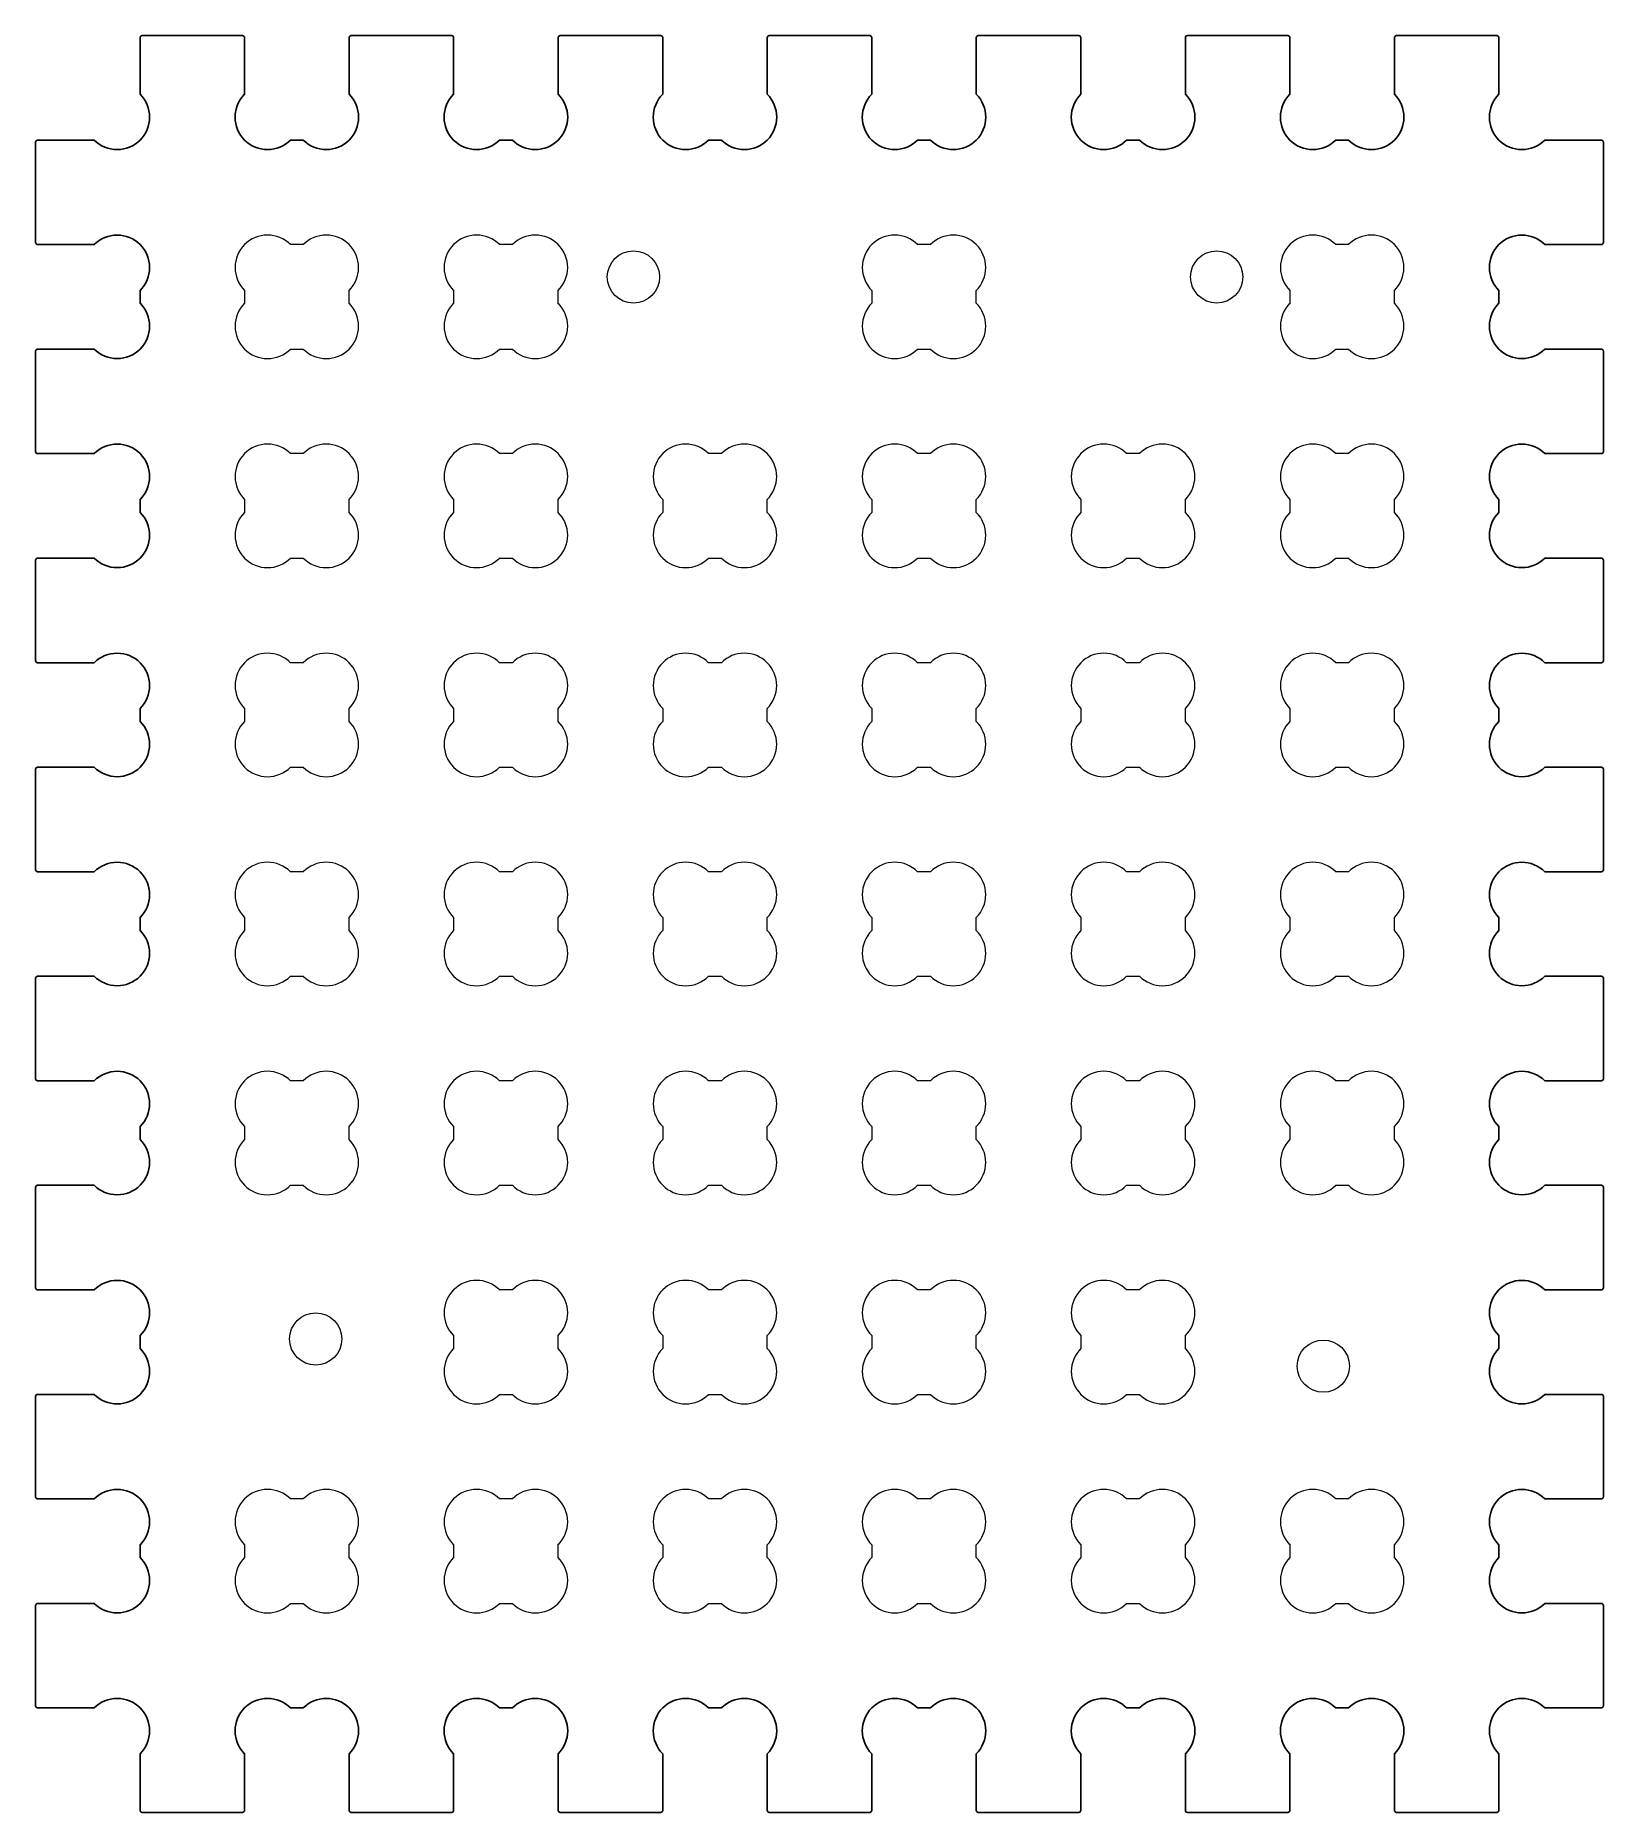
# Model space of a CAD drawing. Header units: millimetres. Extents: x -37.5 to 37.5, y -42.5 to 42.5.
import ezdxf

# ---------------------------------------------------------------- set-up
doc = ezdxf.new("R2010")
doc.units = ezdxf.units.MM
doc.layers.get('0').update_dxf_attribs({"lineweight": 25})
doc.layers.add('holes', color=1, linetype='Continuous', lineweight=0)

msp = doc.modelspace()

# ---------------------------------------------------------------- linework, layer by layer
msp.add_lwpolyline([(-37.4, -37.5, -0.414214), (-37.5, -37.4), (-37.5, -32.6, -0.414214), (-37.4, -32.5), (-34.692, -32.5, 0.414214), (-32.5, -32.5, 0.414214), (-32.5, -30.308), (-32.5, -29.692, 0.414214), (-32.5, -27.5, 0.414214), (-34.692, -27.5), (-37.4, -27.5, -0.414214), (-37.5, -27.4), (-37.5, -22.6, -0.414214), (-37.4, -22.5), (-34.692, -22.5, 0.414214), (-32.5, -22.5, 0.414214), (-32.5, -20.308), (-32.5, -19.692, 0.414214), (-32.5, -17.5, 0.414214), (-34.692, -17.5), (-37.4, -17.5, -0.414214), (-37.5, -17.4), (-37.5, -12.6, -0.414214), (-37.4, -12.5), (-34.692, -12.5, 0.414214), (-32.5, -12.5, 0.414214), (-32.5, -10.308), (-32.5, -9.692, 0.414214), (-32.5, -7.5, 0.414214), (-34.692, -7.5), (-37.4, -7.5, -0.414214), (-37.5, -7.4), (-37.5, -2.6, -0.414214), (-37.4, -2.5), (-34.692, -2.5, 0.414214), (-32.5, -2.5, 0.414214), (-32.5, -0.308), (-32.5, 0.308, 0.414214), (-32.5, 2.5, 0.414214), (-34.692, 2.5), (-37.4, 2.5, -0.414214), (-37.5, 2.6), (-37.5, 7.4, -0.414214), (-37.4, 7.5), (-34.692, 7.5, 0.414214), (-32.5, 7.5, 0.414214), (-32.5, 9.692), (-32.5, 10.308, 0.414214), (-32.5, 12.5, 0.414214), (-34.692, 12.5), (-37.4, 12.5, -0.414214), (-37.5, 12.6), (-37.5, 17.4, -0.414214), (-37.4, 17.5), (-34.692, 17.5, 0.414214), (-32.5, 17.5, 0.414214), (-32.5, 19.692), (-32.5, 20.308, 0.414214), (-32.5, 22.5, 0.414214), (-34.692, 22.5), (-37.4, 22.5, -0.414214), (-37.5, 22.6), (-37.5, 27.4, -0.414214), (-37.4, 27.5), (-34.692, 27.5, 0.414214), (-32.5, 27.5, 0.414214), (-32.5, 29.692), (-32.5, 30.308, 0.414214), (-32.5, 32.5, 0.414214), (-34.692, 32.5), (-37.4, 32.5, -0.414214), (-37.5, 32.6), (-37.5, 37.4, -0.414214), (-37.4, 37.5), (-34.692, 37.5, 0.414214), (-32.5, 37.5, 0.414214), (-32.5, 39.692), (-32.5, 42.4, -0.414214), (-32.4, 42.5), (-27.6, 42.5, -0.414214), (-27.5, 42.4), (-27.5, 39.692, 0.414214), (-27.5, 37.5, 0.414214), (-25.308, 37.5), (-24.692, 37.5, 0.414214), (-22.5, 37.5, 0.414214), (-22.5, 39.692), (-22.5, 42.4, -0.414214), (-22.4, 42.5), (-17.6, 42.5, -0.414214), (-17.5, 42.4), (-17.5, 39.692, 0.414214), (-17.5, 37.5, 0.414214), (-15.308, 37.5), (-14.692, 37.5, 0.414214), (-12.5, 37.5, 0.414214), (-12.5, 39.692), (-12.5, 42.4, -0.414214), (-12.4, 42.5), (-7.6, 42.5, -0.414214), (-7.5, 42.4), (-7.5, 39.692, 0.414214), (-7.5, 37.5, 0.414214), (-5.308, 37.5), (-4.692, 37.5, 0.414214), (-2.5, 37.5, 0.414214), (-2.5, 39.692), (-2.5, 42.4, -0.414214), (-2.4, 42.5), (2.4, 42.5, -0.414214), (2.5, 42.4), (2.5, 39.692, 0.414214), (2.5, 37.5, 0.414214), (4.692, 37.5), (5.308, 37.5, 0.414214), (7.5, 37.5, 0.414214), (7.5, 39.692), (7.5, 42.4, -0.414214), (7.6, 42.5), (12.4, 42.5, -0.414214), (12.5, 42.4), (12.5, 39.692, 0.414214), (12.5, 37.5, 0.414214), (14.692, 37.5), (15.308, 37.5, 0.414214), (17.5, 37.5, 0.414214), (17.5, 39.692), (17.5, 42.4, -0.414214), (17.6, 42.5), (22.4, 42.5, -0.414214), (22.5, 42.4), (22.5, 39.692, 0.414214), (22.5, 37.5, 0.414214), (24.692, 37.5), (25.308, 37.5, 0.414214), (27.5, 37.5, 0.414214), (27.5, 39.692), (27.5, 42.4, -0.414214), (27.6, 42.5), (32.4, 42.5, -0.414214), (32.5, 42.4), (32.5, 39.692, 0.414214), (32.5, 37.5, 0.414214), (34.692, 37.5), (37.4, 37.5, -0.414214), (37.5, 37.4), (37.5, 32.6, -0.414214), (37.4, 32.5), (34.692, 32.5, 0.414214), (32.5, 32.5, 0.414214), (32.5, 30.308), (32.5, 29.692, 0.414214), (32.5, 27.5, 0.414214), (34.692, 27.5), (37.4, 27.5, -0.414214), (37.5, 27.4), (37.5, 22.6, -0.414214), (37.4, 22.5), (34.692, 22.5, 0.414214), (32.5, 22.5, 0.414214), (32.5, 20.308), (32.5, 19.692, 0.414214), (32.5, 17.5, 0.414214), (34.692, 17.5), (37.4, 17.5, -0.414214), (37.5, 17.4), (37.5, 12.6, -0.414214), (37.4, 12.5), (34.692, 12.5, 0.414214), (32.5, 12.5, 0.414214), (32.5, 10.308), (32.5, 9.692, 0.414214), (32.5, 7.5, 0.414214), (34.692, 7.5), (37.4, 7.5, -0.414214), (37.5, 7.4), (37.5, 2.6, -0.414214), (37.4, 2.5), (34.692, 2.5, 0.414214), (32.5, 2.5, 0.414214), (32.5, 0.308), (32.5, -0.308, 0.414214), (32.5, -2.5, 0.414214), (34.692, -2.5), (37.4, -2.5, -0.414214), (37.5, -2.6), (37.5, -7.4, -0.414214), (37.4, -7.5), (34.692, -7.5, 0.414214), (32.5, -7.5, 0.414214), (32.5, -9.692), (32.5, -10.308, 0.414214), (32.5, -12.5, 0.414214), (34.692, -12.5), (37.4, -12.5, -0.414214), (37.5, -12.6), (37.5, -17.4, -0.414214), (37.4, -17.5), (34.692, -17.5, 0.414214), (32.5, -17.5, 0.414214), (32.5, -19.692), (32.5, -20.308, 0.414214), (32.5, -22.5, 0.414214), (34.692, -22.5), (37.4, -22.5, -0.414214), (37.5, -22.6), (37.5, -27.4, -0.414214), (37.4, -27.5), (34.692, -27.5, 0.414214), (32.5, -27.5, 0.414214), (32.5, -29.692), (32.5, -30.308, 0.414214), (32.5, -32.5, 0.414214), (34.692, -32.5), (37.4, -32.5, -0.414214), (37.5, -32.6), (37.5, -37.4, -0.414214), (37.4, -37.5), (34.692, -37.5, 0.414214), (32.5, -37.5, 0.414214), (32.5, -39.692), (32.5, -42.4, -0.414214), (32.4, -42.5), (27.6, -42.5, -0.414214), (27.5, -42.4), (27.5, -39.692, 0.414214), (27.5, -37.5, 0.414214), (25.308, -37.5), (24.692, -37.5, 0.414214), (22.5, -37.5, 0.414214), (22.5, -39.692), (22.5, -42.4, -0.414214), (22.4, -42.5), (17.6, -42.5, -0.414214), (17.5, -42.4), (17.5, -39.692, 0.414214), (17.5, -37.5, 0.414214), (15.308, -37.5), (14.692, -37.5, 0.414214), (12.5, -37.5, 0.414214), (12.5, -39.692), (12.5, -42.4, -0.414214), (12.4, -42.5), (7.6, -42.5, -0.414214), (7.5, -42.4), (7.5, -39.692, 0.414214), (7.5, -37.5, 0.414214), (5.308, -37.5), (4.692, -37.5, 0.414214), (2.5, -37.5, 0.414214), (2.5, -39.692), (2.5, -42.4, -0.414214), (2.4, -42.5), (-2.4, -42.5, -0.414214), (-2.5, -42.4), (-2.5, -39.692, 0.414214), (-2.5, -37.5, 0.414214), (-4.692, -37.5), (-5.308, -37.5, 0.414214), (-7.5, -37.5, 0.414214), (-7.5, -39.692), (-7.5, -42.4, -0.414214), (-7.6, -42.5), (-12.4, -42.5, -0.414214), (-12.5, -42.4), (-12.5, -39.692, 0.414214), (-12.5, -37.5, 0.414214), (-14.692, -37.5), (-15.308, -37.5, 0.414214), (-17.5, -37.5, 0.414214), (-17.5, -39.692), (-17.5, -42.4, -0.414214), (-17.6, -42.5), (-22.4, -42.5, -0.414214), (-22.5, -42.4), (-22.5, -39.692, 0.414214), (-22.5, -37.5, 0.414214), (-24.692, -37.5), (-25.308, -37.5, 0.414214), (-27.5, -37.5, 0.414214), (-27.5, -39.692), (-27.5, -42.4, -0.414214), (-27.6, -42.5), (-32.4, -42.5, -0.414214), (-32.5, -42.4), (-32.5, -39.692, 0.414214), (-32.5, -37.5, 0.414214), (-34.692, -37.5), (-37.4, -37.5)], format="xyb", close=True)
at = {"layer": 'holes'}
for points in [[(-24.692, 27.5, 0.414214), (-22.5, 27.5, 0.414214), (-22.5, 29.692), (-22.5, 30.308, 0.414214), (-22.5, 32.5, 0.414214), (-24.692, 32.5), (-25.308, 32.5, 0.414214), (-27.5, 32.5, 0.414214), (-27.5, 30.308), (-27.5, 29.692, 0.414214), (-27.5, 27.5, 0.414214), (-25.308, 27.5), (-24.692, 27.5)], [(-14.692, 27.5, 0.414214), (-12.5, 27.5, 0.414214), (-12.5, 29.692), (-12.5, 30.308, 0.414214), (-12.5, 32.5, 0.414214), (-14.692, 32.5), (-15.308, 32.5, 0.414214), (-17.5, 32.5, 0.414214), (-17.5, 30.308), (-17.5, 29.692, 0.414214), (-17.5, 27.5, 0.414214), (-15.308, 27.5), (-14.692, 27.5)], [(5.308, 27.5, 0.414214), (7.5, 27.5, 0.414214), (7.5, 29.692), (7.5, 30.308, 0.414214), (7.5, 32.5, 0.414214), (5.308, 32.5), (4.692, 32.5, 0.414214), (2.5, 32.5, 0.414214), (2.5, 30.308), (2.5, 29.692, 0.414214), (2.5, 27.5, 0.414214), (4.692, 27.5), (5.308, 27.5)], [(25.308, 27.5, 0.414214), (27.5, 27.5, 0.414214), (27.5, 29.692), (27.5, 30.308, 0.414214), (27.5, 32.5, 0.414214), (25.308, 32.5), (24.692, 32.5, 0.414214), (22.5, 32.5, 0.414214), (22.5, 30.308), (22.5, 29.692, 0.414214), (22.5, 27.5, 0.414214), (24.692, 27.5), (25.308, 27.5)], [(-24.692, 17.5, 0.414214), (-22.5, 17.5, 0.414214), (-22.5, 19.692), (-22.5, 20.308, 0.414214), (-22.5, 22.5, 0.414214), (-24.692, 22.5), (-25.308, 22.5, 0.414214), (-27.5, 22.5, 0.414214), (-27.5, 20.308), (-27.5, 19.692, 0.414214), (-27.5, 17.5, 0.414214), (-25.308, 17.5), (-24.692, 17.5)], [(-14.692, 17.5, 0.414214), (-12.5, 17.5, 0.414214), (-12.5, 19.692), (-12.5, 20.308, 0.414214), (-12.5, 22.5, 0.414214), (-14.692, 22.5), (-15.308, 22.5, 0.414214), (-17.5, 22.5, 0.414214), (-17.5, 20.308), (-17.5, 19.692, 0.414214), (-17.5, 17.5, 0.414214), (-15.308, 17.5), (-14.692, 17.5)], [(-4.692, 17.5, 0.414214), (-2.5, 17.5, 0.414214), (-2.5, 19.692), (-2.5, 20.308, 0.414214), (-2.5, 22.5, 0.414214), (-4.692, 22.5), (-5.308, 22.5, 0.414214), (-7.5, 22.5, 0.414214), (-7.5, 20.308), (-7.5, 19.692, 0.414214), (-7.5, 17.5, 0.414214), (-5.308, 17.5), (-4.692, 17.5)], [(5.308, 17.5, 0.414214), (7.5, 17.5, 0.414214), (7.5, 19.692), (7.5, 20.308, 0.414214), (7.5, 22.5, 0.414214), (5.308, 22.5), (4.692, 22.5, 0.414214), (2.5, 22.5, 0.414214), (2.5, 20.308), (2.5, 19.692, 0.414214), (2.5, 17.5, 0.414214), (4.692, 17.5), (5.308, 17.5)], [(15.308, 17.5, 0.414214), (17.5, 17.5, 0.414214), (17.5, 19.692), (17.5, 20.308, 0.414214), (17.5, 22.5, 0.414214), (15.308, 22.5), (14.692, 22.5, 0.414214), (12.5, 22.5, 0.414214), (12.5, 20.308), (12.5, 19.692, 0.414214), (12.5, 17.5, 0.414214), (14.692, 17.5), (15.308, 17.5)], [(25.308, 17.5, 0.414214), (27.5, 17.5, 0.414214), (27.5, 19.692), (27.5, 20.308, 0.414214), (27.5, 22.5, 0.414214), (25.308, 22.5), (24.692, 22.5, 0.414214), (22.5, 22.5, 0.414214), (22.5, 20.308), (22.5, 19.692, 0.414214), (22.5, 17.5, 0.414214), (24.692, 17.5), (25.308, 17.5)], [(-24.692, 7.5, 0.414214), (-22.5, 7.5, 0.414214), (-22.5, 9.692), (-22.5, 10.308, 0.414214), (-22.5, 12.5, 0.414214), (-24.692, 12.5), (-25.308, 12.5, 0.414214), (-27.5, 12.5, 0.414214), (-27.5, 10.308), (-27.5, 9.692, 0.414214), (-27.5, 7.5, 0.414214), (-25.308, 7.5), (-24.692, 7.5)], [(-14.692, 7.5, 0.414214), (-12.5, 7.5, 0.414214), (-12.5, 9.692), (-12.5, 10.308, 0.414214), (-12.5, 12.5, 0.414214), (-14.692, 12.5), (-15.308, 12.5, 0.414214), (-17.5, 12.5, 0.414214), (-17.5, 10.308), (-17.5, 9.692, 0.414214), (-17.5, 7.5, 0.414214), (-15.308, 7.5), (-14.692, 7.5)], [(-4.692, 7.5, 0.414214), (-2.5, 7.5, 0.414214), (-2.5, 9.692), (-2.5, 10.308, 0.414214), (-2.5, 12.5, 0.414214), (-4.692, 12.5), (-5.308, 12.5, 0.414214), (-7.5, 12.5, 0.414214), (-7.5, 10.308), (-7.5, 9.692, 0.414214), (-7.5, 7.5, 0.414214), (-5.308, 7.5), (-4.692, 7.5)], [(5.308, 7.5, 0.414214), (7.5, 7.5, 0.414214), (7.5, 9.692), (7.5, 10.308, 0.414214), (7.5, 12.5, 0.414214), (5.308, 12.5), (4.692, 12.5, 0.414214), (2.5, 12.5, 0.414214), (2.5, 10.308), (2.5, 9.692, 0.414214), (2.5, 7.5, 0.414214), (4.692, 7.5), (5.308, 7.5)], [(15.308, 7.5, 0.414214), (17.5, 7.5, 0.414214), (17.5, 9.692), (17.5, 10.308, 0.414214), (17.5, 12.5, 0.414214), (15.308, 12.5), (14.692, 12.5, 0.414214), (12.5, 12.5, 0.414214), (12.5, 10.308), (12.5, 9.692, 0.414214), (12.5, 7.5, 0.414214), (14.692, 7.5), (15.308, 7.5)], [(25.308, 7.5, 0.414214), (27.5, 7.5, 0.414214), (27.5, 9.692), (27.5, 10.308, 0.414214), (27.5, 12.5, 0.414214), (25.308, 12.5), (24.692, 12.5, 0.414214), (22.5, 12.5, 0.414214), (22.5, 10.308), (22.5, 9.692, 0.414214), (22.5, 7.5, 0.414214), (24.692, 7.5), (25.308, 7.5)], [(-24.692, -2.5, 0.414214), (-22.5, -2.5, 0.414214), (-22.5, -0.308), (-22.5, 0.308, 0.414214), (-22.5, 2.5, 0.414214), (-24.692, 2.5), (-25.308, 2.5, 0.414214), (-27.5, 2.5, 0.414214), (-27.5, 0.308), (-27.5, -0.308, 0.414214), (-27.5, -2.5, 0.414214), (-25.308, -2.5), (-24.692, -2.5)], [(-14.692, -2.5, 0.414214), (-12.5, -2.5, 0.414214), (-12.5, -0.308), (-12.5, 0.308, 0.414214), (-12.5, 2.5, 0.414214), (-14.692, 2.5), (-15.308, 2.5, 0.414214), (-17.5, 2.5, 0.414214), (-17.5, 0.308), (-17.5, -0.308, 0.414214), (-17.5, -2.5, 0.414214), (-15.308, -2.5), (-14.692, -2.5)], [(-4.692, -2.5, 0.414214), (-2.5, -2.5, 0.414214), (-2.5, -0.308), (-2.5, 0.308, 0.414214), (-2.5, 2.5, 0.414214), (-4.692, 2.5), (-5.308, 2.5, 0.414214), (-7.5, 2.5, 0.414214), (-7.5, 0.308), (-7.5, -0.308, 0.414214), (-7.5, -2.5, 0.414214), (-5.308, -2.5), (-4.692, -2.5)], [(5.308, -2.5, 0.414214), (7.5, -2.5, 0.414214), (7.5, -0.308), (7.5, 0.308, 0.414214), (7.5, 2.5, 0.414214), (5.308, 2.5), (4.692, 2.5, 0.414214), (2.5, 2.5, 0.414214), (2.5, 0.308), (2.5, -0.308, 0.414214), (2.5, -2.5, 0.414214), (4.692, -2.5), (5.308, -2.5)], [(15.308, -2.5, 0.414214), (17.5, -2.5, 0.414214), (17.5, -0.308), (17.5, 0.308, 0.414214), (17.5, 2.5, 0.414214), (15.308, 2.5), (14.692, 2.5, 0.414214), (12.5, 2.5, 0.414214), (12.5, 0.308), (12.5, -0.308, 0.414214), (12.5, -2.5, 0.414214), (14.692, -2.5), (15.308, -2.5)], [(25.308, -2.5, 0.414214), (27.5, -2.5, 0.414214), (27.5, -0.308), (27.5, 0.308, 0.414214), (27.5, 2.5, 0.414214), (25.308, 2.5), (24.692, 2.5, 0.414214), (22.5, 2.5, 0.414214), (22.5, 0.308), (22.5, -0.308, 0.414214), (22.5, -2.5, 0.414214), (24.692, -2.5), (25.308, -2.5)], [(-24.692, -12.5, 0.414214), (-22.5, -12.5, 0.414214), (-22.5, -10.308), (-22.5, -9.692, 0.414214), (-22.5, -7.5, 0.414214), (-24.692, -7.5), (-25.308, -7.5, 0.414214), (-27.5, -7.5, 0.414214), (-27.5, -9.692), (-27.5, -10.308, 0.414214), (-27.5, -12.5, 0.414214), (-25.308, -12.5), (-24.692, -12.5)], [(-14.692, -12.5, 0.414214), (-12.5, -12.5, 0.414214), (-12.5, -10.308), (-12.5, -9.692, 0.414214), (-12.5, -7.5, 0.414214), (-14.692, -7.5), (-15.308, -7.5, 0.414214), (-17.5, -7.5, 0.414214), (-17.5, -9.692), (-17.5, -10.308, 0.414214), (-17.5, -12.5, 0.414214), (-15.308, -12.5), (-14.692, -12.5)], [(-4.692, -12.5, 0.414214), (-2.5, -12.5, 0.414214), (-2.5, -10.308), (-2.5, -9.692, 0.414214), (-2.5, -7.5, 0.414214), (-4.692, -7.5), (-5.308, -7.5, 0.414214), (-7.5, -7.5, 0.414214), (-7.5, -9.692), (-7.5, -10.308, 0.414214), (-7.5, -12.5, 0.414214), (-5.308, -12.5), (-4.692, -12.5)], [(5.308, -12.5, 0.414214), (7.5, -12.5, 0.414214), (7.5, -10.308), (7.5, -9.692, 0.414214), (7.5, -7.5, 0.414214), (5.308, -7.5), (4.692, -7.5, 0.414214), (2.5, -7.5, 0.414214), (2.5, -9.692), (2.5, -10.308, 0.414214), (2.5, -12.5, 0.414214), (4.692, -12.5), (5.308, -12.5)], [(15.308, -12.5, 0.414214), (17.5, -12.5, 0.414214), (17.5, -10.308), (17.5, -9.692, 0.414214), (17.5, -7.5, 0.414214), (15.308, -7.5), (14.692, -7.5, 0.414214), (12.5, -7.5, 0.414214), (12.5, -9.692), (12.5, -10.308, 0.414214), (12.5, -12.5, 0.414214), (14.692, -12.5), (15.308, -12.5)], [(25.308, -12.5, 0.414214), (27.5, -12.5, 0.414214), (27.5, -10.308), (27.5, -9.692, 0.414214), (27.5, -7.5, 0.414214), (25.308, -7.5), (24.692, -7.5, 0.414214), (22.5, -7.5, 0.414214), (22.5, -9.692), (22.5, -10.308, 0.414214), (22.5, -12.5, 0.414214), (24.692, -12.5), (25.308, -12.5)], [(-14.692, -22.5, 0.414214), (-12.5, -22.5, 0.414214), (-12.5, -20.308), (-12.5, -19.692, 0.414214), (-12.5, -17.5, 0.414214), (-14.692, -17.5), (-15.308, -17.5, 0.414214), (-17.5, -17.5, 0.414214), (-17.5, -19.692), (-17.5, -20.308, 0.414214), (-17.5, -22.5, 0.414214), (-15.308, -22.5), (-14.692, -22.5)], [(-4.692, -22.5, 0.414214), (-2.5, -22.5, 0.414214), (-2.5, -20.308), (-2.5, -19.692, 0.414214), (-2.5, -17.5, 0.414214), (-4.692, -17.5), (-5.308, -17.5, 0.414214), (-7.5, -17.5, 0.414214), (-7.5, -19.692), (-7.5, -20.308, 0.414214), (-7.5, -22.5, 0.414214), (-5.308, -22.5), (-4.692, -22.5)], [(5.308, -22.5, 0.414214), (7.5, -22.5, 0.414214), (7.5, -20.308), (7.5, -19.692, 0.414214), (7.5, -17.5, 0.414214), (5.308, -17.5), (4.692, -17.5, 0.414214), (2.5, -17.5, 0.414214), (2.5, -19.692), (2.5, -20.308, 0.414214), (2.5, -22.5, 0.414214), (4.692, -22.5), (5.308, -22.5)], [(15.308, -22.5, 0.414214), (17.5, -22.5, 0.414214), (17.5, -20.308), (17.5, -19.692, 0.414214), (17.5, -17.5, 0.414214), (15.308, -17.5), (14.692, -17.5, 0.414214), (12.5, -17.5, 0.414214), (12.5, -19.692), (12.5, -20.308, 0.414214), (12.5, -22.5, 0.414214), (14.692, -22.5), (15.308, -22.5)], [(-24.692, -32.5, 0.414214), (-22.5, -32.5, 0.414214), (-22.5, -30.308), (-22.5, -29.692, 0.414214), (-22.5, -27.5, 0.414214), (-24.692, -27.5), (-25.308, -27.5, 0.414214), (-27.5, -27.5, 0.414214), (-27.5, -29.692), (-27.5, -30.308, 0.414214), (-27.5, -32.5, 0.414214), (-25.308, -32.5), (-24.692, -32.5)], [(-14.692, -32.5, 0.414214), (-12.5, -32.5, 0.414214), (-12.5, -30.308), (-12.5, -29.692, 0.414214), (-12.5, -27.5, 0.414214), (-14.692, -27.5), (-15.308, -27.5, 0.414214), (-17.5, -27.5, 0.414214), (-17.5, -29.692), (-17.5, -30.308, 0.414214), (-17.5, -32.5, 0.414214), (-15.308, -32.5), (-14.692, -32.5)], [(-4.692, -32.5, 0.414214), (-2.5, -32.5, 0.414214), (-2.5, -30.308), (-2.5, -29.692, 0.414214), (-2.5, -27.5, 0.414214), (-4.692, -27.5), (-5.308, -27.5, 0.414214), (-7.5, -27.5, 0.414214), (-7.5, -29.692), (-7.5, -30.308, 0.414214), (-7.5, -32.5, 0.414214), (-5.308, -32.5), (-4.692, -32.5)], [(5.308, -32.5, 0.414214), (7.5, -32.5, 0.414214), (7.5, -30.308), (7.5, -29.692, 0.414214), (7.5, -27.5, 0.414214), (5.308, -27.5), (4.692, -27.5, 0.414214), (2.5, -27.5, 0.414214), (2.5, -29.692), (2.5, -30.308, 0.414214), (2.5, -32.5, 0.414214), (4.692, -32.5), (5.308, -32.5)], [(15.308, -32.5, 0.414214), (17.5, -32.5, 0.414214), (17.5, -30.308), (17.5, -29.692, 0.414214), (17.5, -27.5, 0.414214), (15.308, -27.5), (14.692, -27.5, 0.414214), (12.5, -27.5, 0.414214), (12.5, -29.692), (12.5, -30.308, 0.414214), (12.5, -32.5, 0.414214), (14.692, -32.5), (15.308, -32.5)], [(25.308, -32.5, 0.414214), (27.5, -32.5, 0.414214), (27.5, -30.308), (27.5, -29.692, 0.414214), (27.5, -27.5, 0.414214), (25.308, -27.5), (24.692, -27.5, 0.414214), (22.5, -27.5, 0.414214), (22.5, -29.692), (22.5, -30.308, 0.414214), (22.5, -32.5, 0.414214), (24.692, -32.5), (25.308, -32.5)]]:
    msp.add_lwpolyline(points, format="xyb", close=True, dxfattribs=at)
for centre in [(-8.9, 30.95), (19, 30.95), (-24.1, -19.85), (24.1, -21.15)]:
    msp.add_circle(centre, 1.25, dxfattribs=at)

doc.saveas('drawing.dxf')
